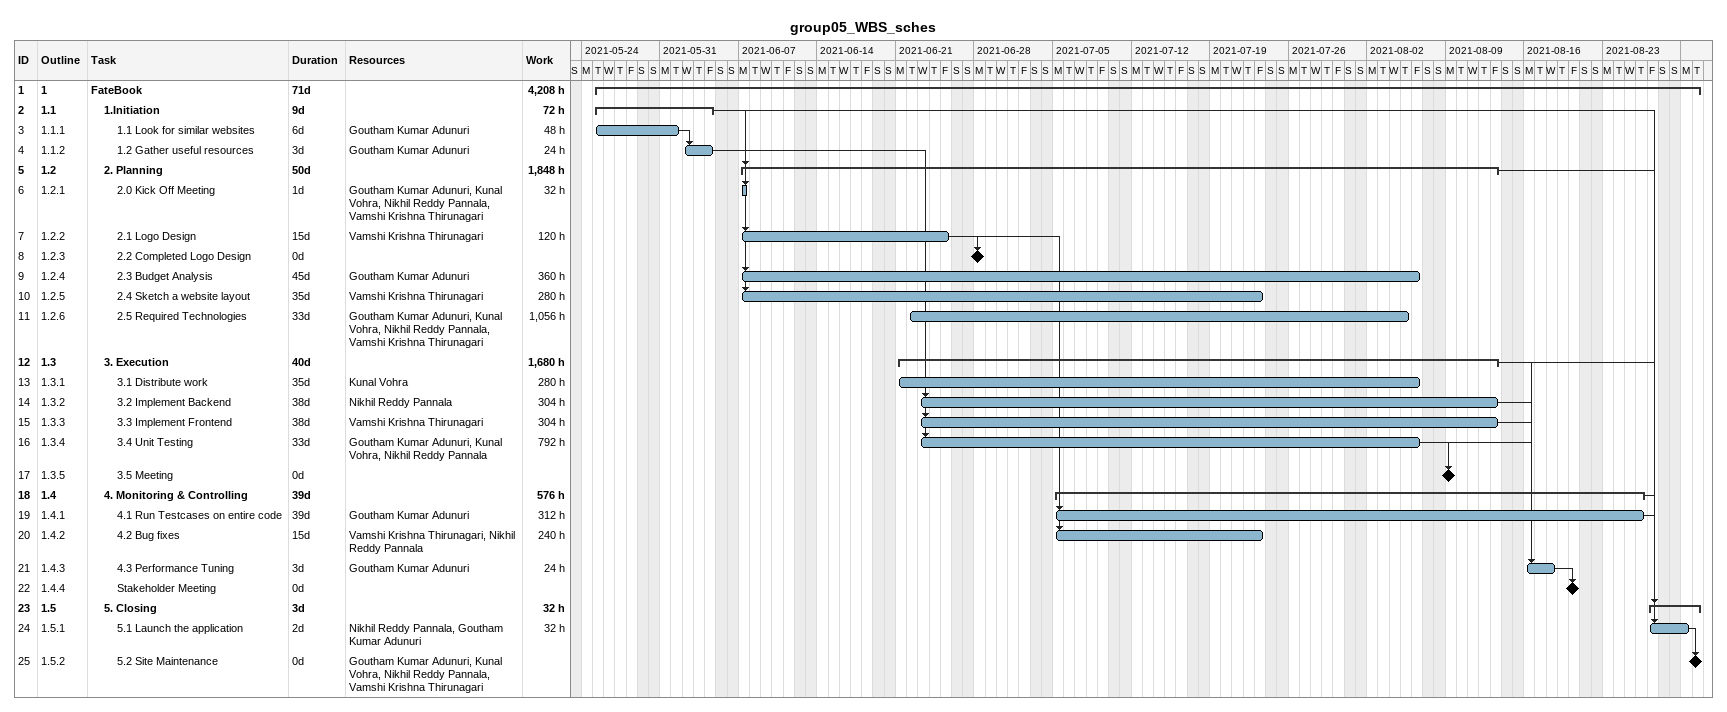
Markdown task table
group05_WBS_sches

| ID | WBS | Task | Duration | Start | Finish | Predecessors | Resources | Work (h) |
|---|---|---|---|---|---|---|---|---|
| 1 | 1 | **FateBook** | 71d | 2021-05-25 | 2021-08-31 |  |  | 4208 |
| 2 | 1.1 | **1.Initiation** | 9d | 2021-05-25 | 2021-06-04 |  |  | 72 |
| 3 | 1.1.1 | 1.1 Look for similar websites | 6d | 2021-05-25 | 2021-06-01 |  | Goutham Kumar Adunuri | 48 |
| 4 | 1.1.2 | 1.2 Gather useful resources | 3d | 2021-06-02 | 2021-06-04 | 3 | Goutham Kumar Adunuri | 24 |
| 5 | 1.2 | **2. Planning** | 50d | 2021-06-07 | 2021-08-13 | 2 |  | 1848 |
| 6 | 1.2.1 | 2.0 Kick Off Meeting | 1d | 2021-06-07 | 2021-06-07 | 4 | Goutham Kumar Adunuri, Kunal Vohra, Nikhil Reddy Pannala, Vamshi Krishna Thirunagari | 32 |
| 7 | 1.2.2 | 2.1 Logo Design | 15d | 2021-06-07 | 2021-06-25 | 4 | Vamshi Krishna Thirunagari | 120 |
| 8 | 1.2.3 | 2.2 Completed Logo Design | 0d | 2021-06-28 | 2021-06-28 | 7 |  |  |
| 9 | 1.2.4 | 2.3 Budget Analysis | 45d | 2021-06-07 | 2021-08-06 | 4 | Goutham Kumar Adunuri | 360 |
| 10 | 1.2.5 | 2.4 Sketch a website layout | 35d | 2021-06-07 | 2021-07-23 | 2 | Vamshi Krishna Thirunagari | 280 |
| 11 | 1.2.6 | 2.5 Required Technologies | 33d | 2021-06-22 | 2021-08-05 |  | Goutham Kumar Adunuri, Kunal Vohra, Nikhil Reddy Pannala, Vamshi Krishna Thirunagari | 1056 |
| 12 | 1.3 | **3. Execution** | 40d | 2021-06-21 | 2021-08-13 |  |  | 1680 |
| 13 | 1.3.1 | 3.1 Distribute work | 35d | 2021-06-21 | 2021-08-06 |  | Kunal Vohra | 280 |
| 14 | 1.3.2 | 3.2 Implement Backend | 38d | 2021-06-23 | 2021-08-13 | 4 | Nikhil Reddy Pannala | 304 |
| 15 | 1.3.3 | 3.3 Implement Frontend | 38d | 2021-06-23 | 2021-08-13 | 4 | Vamshi Krishna Thirunagari | 304 |
| 16 | 1.3.4 | 3.4 Unit Testing | 33d | 2021-06-23 | 2021-08-06 | 4 | Goutham Kumar Adunuri, Kunal Vohra, Nikhil Reddy Pannala | 792 |
| 17 | 1.3.5 | 3.5 Meeting | 0d | 2021-08-09 | 2021-08-09 | 16 |  |  |
| 18 | 1.4 | **4. Monitoring & Controlling** | 39d | 2021-07-05 | 2021-08-26 |  |  | 576 |
| 19 | 1.4.1 | 4.1 Run Testcases on entire code | 39d | 2021-07-05 | 2021-08-26 | 7 | Goutham Kumar Adunuri | 312 |
| 20 | 1.4.2 | 4.2 Bug fixes | 15d | 2021-07-05 | 2021-07-23 | 7 | Vamshi Krishna Thirunagari, Nikhil Reddy Pannala | 240 |
| 21 | 1.4.3 | 4.3 Performance Tuning | 3d | 2021-08-16 | 2021-08-18 | 12, 14, 15, 16 | Goutham Kumar Adunuri | 24 |
| 22 | 1.4.4 | Stakeholder Meeting | 0d | 2021-08-20 | 2021-08-20 | 21 |  |  |
| 23 | 1.5 | **5. Closing** | 3d | 2021-08-27 | 2021-08-31 | 2, 5, 12, 18 |  | 32 |
| 24 | 1.5.1 | 5.1 Launch the application | 2d | 2021-08-27 | 2021-08-30 | 19 | Nikhil Reddy Pannala, Goutham Kumar Adunuri | 32 |
| 25 | 1.5.2 | 5.2 Site Maintenance | 0d | 2021-08-31 | 2021-08-31 | 24 | Goutham Kumar Adunuri, Kunal Vohra, Nikhil Reddy Pannala, Vamshi Krishna Thirunagari |  |
